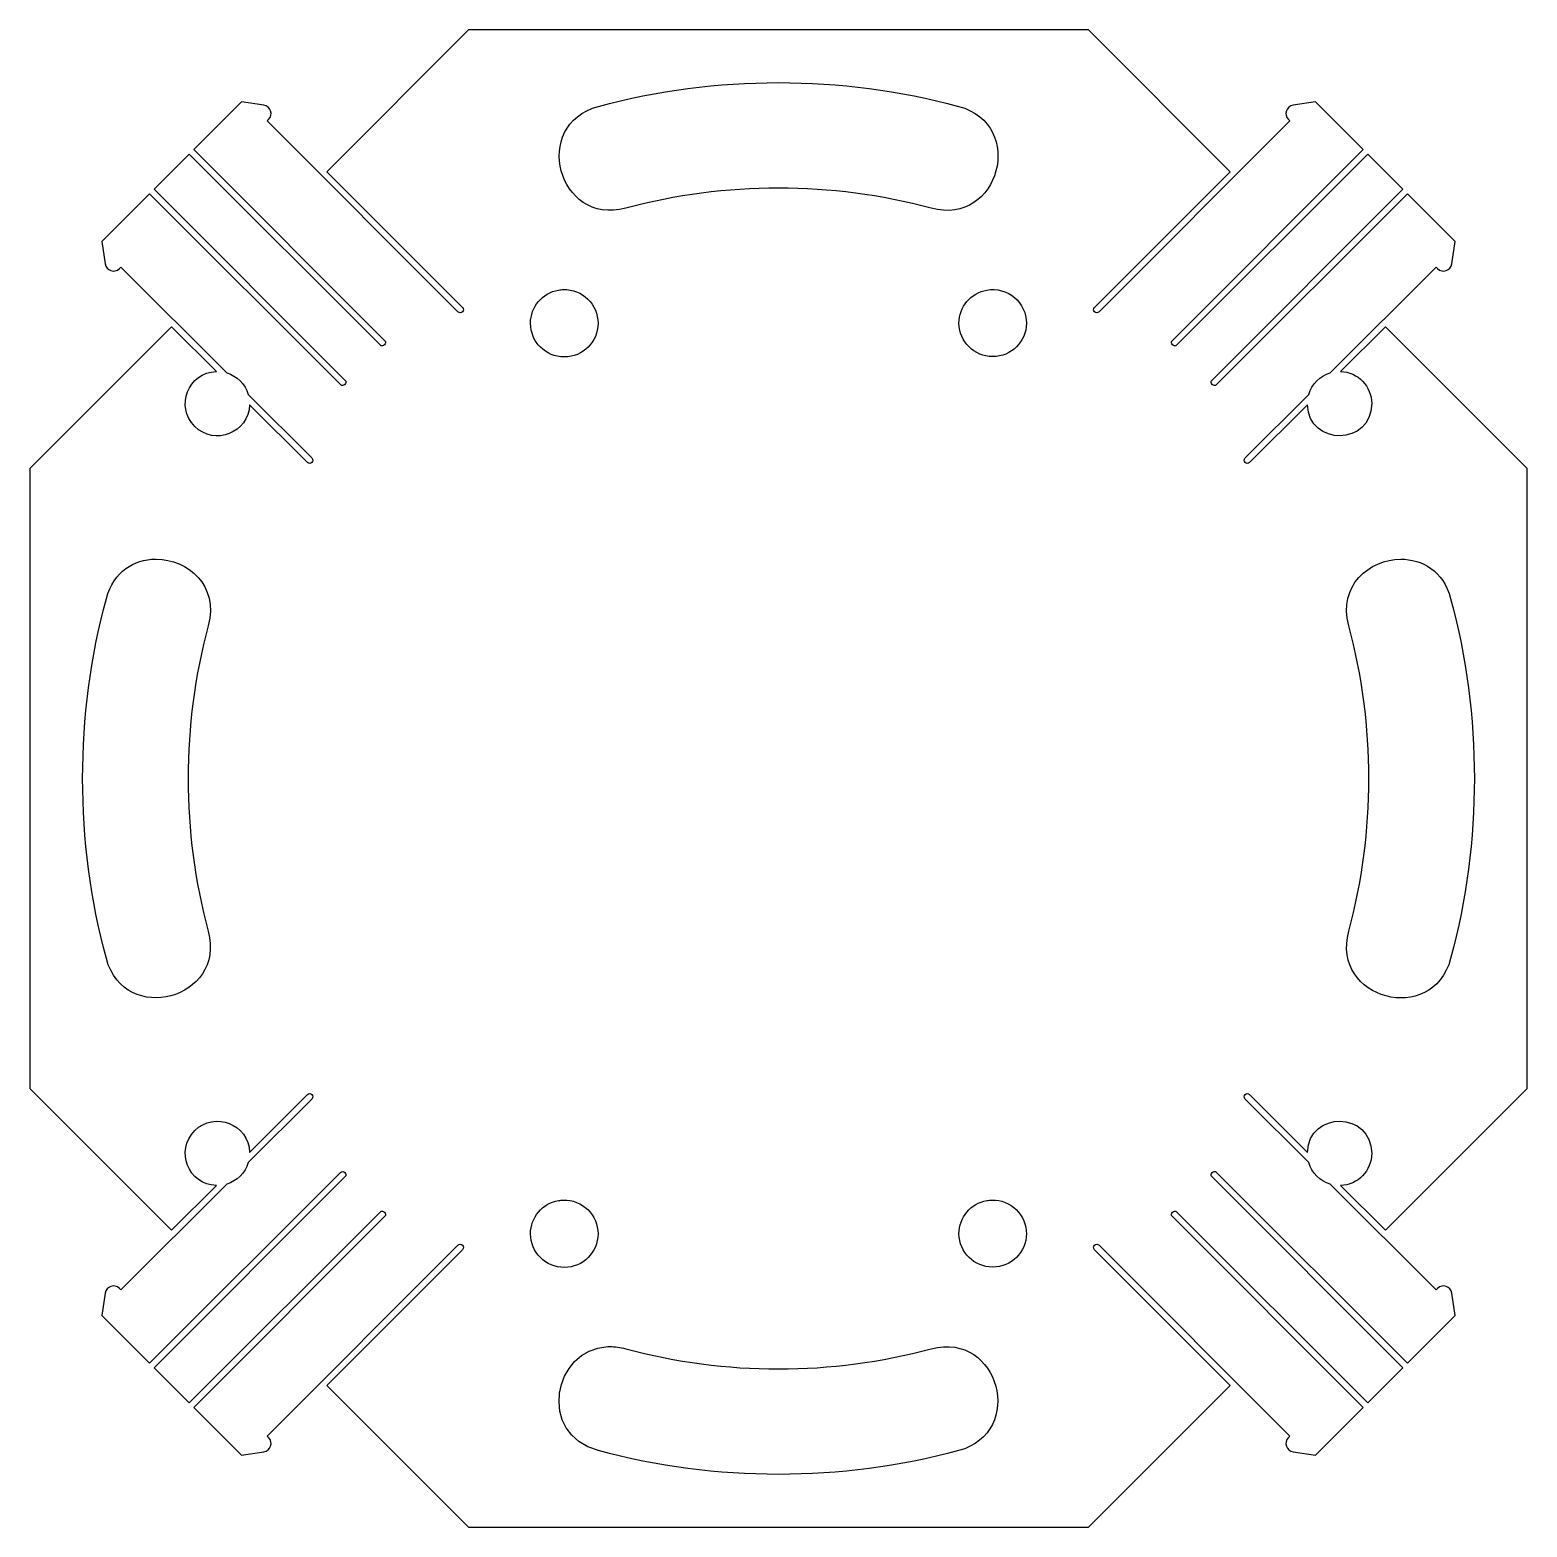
# Model space of a CAD drawing. Header units: millimetres. Extents: x 69.5 to 140.5, y 113 to 184.
import ezdxf

# ---------------------------------------------------------------- set-up
doc = ezdxf.new("R2010")
doc.units = ezdxf.units.MM
doc.layers.add('Layer_1', color=7, linetype='CONTINUOUS')

msp = doc.modelspace()

# ---------------------------------------------------------------- linework, layer by layer
at = {"layer": 'Layer_1', "color": 5}
for points in [[(90.295264, 183.99966), (83.574744, 177.27811), (90.009493, 170.84388)], [(119.99061, 170.84388), (126.42536, 177.27811), (119.70484, 183.99966), (90.295264, 183.99966), (90.295264, 183.99966)], [(80.59198, 180.43192), (79.529513, 180.58798), (77.266602, 178.32611), (86.317729, 169.27395)], [(123.68237, 169.27395), (132.7335, 178.32611), (130.47059, 180.58798), (129.40812, 180.43192)], [(89.797103, 170.632), (80.745976, 179.68313), (80.816772, 179.75393)], [(129.18281, 179.75393), (129.25361, 179.68313), (120.203, 170.632)], [(86.105339, 169.06207), (77.054728, 178.11165), (75.386613, 176.44457), (84.43774, 167.39344)], [(125.56236, 167.39344), (134.61297, 176.44457), (132.94537, 178.11165), (123.89425, 169.06207)], [(84.225867, 167.18157), (75.17474, 176.23321), (72.912345, 173.97082), (73.067375, 172.90732)], [(136.93273, 172.90732), (137.08776, 173.97082), (134.82536, 176.23321), (125.77424, 167.18157)], [(73.745886, 172.68252), (73.816683, 172.75384), (78.831364, 167.73761)], [(131.16822, 167.73761), (136.18342, 172.75384), (136.25422, 172.68252)], [(78.343538, 167.80117), (76.220671, 169.92559), (69.500151, 163.20507), (69.500151, 133.79394), (76.220671, 127.07342), (78.343538, 129.19784)], [(131.65605, 129.19784), (133.77943, 127.07342), (140.49995, 133.79394), (140.49995, 163.20507), (133.77943, 169.92559), (131.65605, 167.80168)], [(79.853524, 166.71596), (82.86781, 163.70219)], [(82.65542, 163.49032), (79.917086, 166.22865)], [(127.13229, 163.70219), (130.14658, 166.71596)], [(130.08302, 166.22865), (127.34468, 163.49032)], [(79.917086, 130.77035), (82.65542, 133.50869)], [(127.34468, 133.50869), (130.08302, 130.77035)], [(82.86781, 133.29681), (79.853524, 130.28304)], [(130.14658, 130.28304), (127.13229, 133.29681)], [(73.067375, 124.09169), (72.912345, 123.02819), (75.17474, 120.7658), (84.225867, 129.81744)], [(78.831364, 129.2614), (73.816683, 124.24517), (73.745886, 124.31648)], [(84.43774, 129.60557), (75.386613, 120.55392), (77.054728, 118.88736), (86.105339, 127.93797)], [(123.89425, 127.93797), (132.94537, 118.88736), (134.61297, 120.55444), (125.56236, 129.60557)], [(125.77424, 129.81744), (134.82536, 120.7658), (137.08776, 123.02819), (136.93273, 124.09169)], [(136.25422, 124.31648), (136.18342, 124.24517), (131.16822, 129.2614)], [(86.317729, 127.72506), (77.266602, 118.67548), (79.529513, 116.41102), (80.59198, 116.56709)], [(129.40812, 116.56709), (130.47059, 116.41102), (132.7335, 118.67548), (123.68237, 127.72506)], [(80.816772, 117.24508), (80.745976, 117.31588), (89.797103, 126.367)], [(90.009493, 126.15513), (83.574744, 119.7209), (90.295264, 113.00038), (119.70484, 113.00038), (126.42536, 119.7209), (119.99061, 126.15513)], [(120.203, 126.367), (129.25361, 117.31588), (129.18281, 117.24508)]]:
    msp.add_lwpolyline(points, dxfattribs=at)
for points in [[(104.99979, 181.49956)], [(94.803516, 171.68879)], [(114.88239, 171.66501)], [(75.446558, 158.90455)], [(134.50652, 158.90145)], [(94.803516, 128.50899)], [(115.12372, 128.50899)], [(96.999764, 121.558)]]:
    msp.add_lwpolyline(points, close=True, dxfattribs=at)
for points in [[(96.459229, 180.37508), (99.256878, 181.12471), (102.12815, 181.49956), (104.99979, 181.49956)], [(104.99979, 181.49956), (107.87147, 181.49956), (110.74325, 181.12471), (113.54087, 180.37508)], [(80.816772, 179.75393), (81.049445, 179.98608), (80.91757, 180.38452), (80.59198, 180.43192)], [(97.753206, 175.5454), (94.53792, 174.69035), (93.247184, 179.50792), (96.459229, 180.37508)], [(113.54087, 180.37508), (116.76773, 179.51646), (115.4707, 174.67555), (112.2469, 175.5454)], [(129.40812, 180.43192), (129.08253, 180.38451), (128.95013, 179.9861), (129.18281, 179.75393)], [(112.2469, 175.5454), (107.49935, 176.8175), (102.50075, 176.8175), (97.753206, 175.5454)], [(73.067375, 172.90732), (73.114966, 172.58192), (73.513243, 172.44995), (73.745886, 172.68252)], [(136.25422, 172.68252), (136.48687, 172.44997), (136.88513, 172.58192), (136.93273, 172.90732)], [(93.239787, 170.0894), (93.239847, 170.865914), (93.79745, 171.530285), (94.562187, 171.66501)], [(94.562187, 171.66501), (94.641913, 171.67903), (94.722587, 171.68698), (94.803516, 171.68879)], [(94.803516, 171.68879), (95.234061, 171.698639), (95.650397, 171.53451), (95.958398, 171.23351)], [(95.958398, 171.23351), (96.2664, 170.93251), (96.440056, 170.520057), (96.440108, 170.0894)], [(113.55999, 170.0894), (113.56005, 170.865914), (114.117653, 171.530285), (114.88239, 171.66501)], [(114.88239, 171.66501), (115.348074, 171.746992), (115.826172, 171.618795), (116.188366, 171.314825)], [(116.188366, 171.314825), (116.55056, 171.010854), (116.759753, 170.562245), (116.7598, 170.0894)], [(90.009493, 170.84388), (90.147976, 170.7028), (89.938504, 170.49356), (89.797103, 170.632)], [(120.203, 170.632), (120.06156, 170.49293), (119.8515, 170.70275), (119.99061, 170.84388)], [(94.839947, 168.490039), (93.956516, 168.490039), (93.240229, 169.205968), (93.239787, 170.0894)], [(96.440108, 170.0894), (96.439666, 169.205968), (95.723379, 168.490039), (94.839947, 168.490039)], [(115.159895, 168.506835), (114.283041, 168.506835), (113.569545, 169.212598), (113.55999, 170.0894)], [(116.7598, 170.0894), (116.750245, 169.212598), (116.036749, 168.506835), (115.159895, 168.506835)], [(86.317729, 169.27395), (86.457983, 169.13215), (86.246755, 168.92122), (86.105339, 169.06207)], [(123.89425, 169.06207), (123.75284, 168.91866), (123.53956, 169.13216), (123.68237, 169.27395)], [(77.314661, 165.19926), (76.370751, 166.14319), (77.009152, 167.75857), (78.343538, 167.80117)], [(78.831364, 167.73761), (79.322098, 167.59079), (79.706177, 167.20686), (79.853524, 166.71596)], [(130.14658, 166.71596), (130.29393, 167.20686), (130.67748, 167.59079), (131.16822, 167.73761)], [(131.65605, 167.80168), (132.47871, 167.77565), (133.13193, 167.1008), (133.13193, 166.27775)], [(84.43774, 167.39344), (84.582052, 167.25235), (84.367267, 167.03732), (84.225867, 167.18157)], [(125.77424, 167.18157), (125.63281, 167.04321), (125.42394, 167.25233), (125.56236, 167.39344)], [(79.917086, 166.22865), (79.873881, 164.89402), (78.25857, 164.25534), (77.314661, 165.19926)], [(133.13193, 166.27775), (133.1318, 164.27708), (130.14782, 164.22881), (130.08302, 166.22865)], [(82.86781, 163.70219), (83.008181, 163.56078), (82.796842, 163.34969), (82.65542, 163.49032)], [(127.34468, 163.49032), (127.20325, 163.35), (126.99223, 163.56073), (127.13229, 163.70219)], [(73.124219, 157.04058), (73.470214, 158.32875), (74.450305, 158.89505), (75.446558, 158.90455)], [(75.446558, 158.90455), (75.462371, 158.9047), (75.478281, 158.90468), (75.4941, 158.90455)], [(75.4941, 158.90455), (76.973797, 158.89248), (78.467621, 157.65911), (77.953898, 155.74661)], [(132.04569, 155.74661), (131.53259, 157.65681), (133.02692, 158.88895), (134.50652, 158.90145)], [(134.50652, 158.90145), (135.51887, 158.91001), (136.5243, 158.3476), (136.87537, 157.04058)], [(73.124219, 139.95842), (71.624965, 145.55375), (71.624965, 151.44533), (73.124219, 157.04058)], [(136.87537, 157.04058), (138.37457, 151.44531), (138.37457, 145.55375), (136.87537, 139.95842)], [(77.953898, 155.74661), (76.681801, 150.99905), (76.681801, 145.99996), (77.953898, 141.2524)], [(132.04569, 141.2524), (133.31779, 145.99996), (133.31779, 150.99905), (132.04569, 155.74661)], [(77.953898, 141.2524), (78.810452, 138.0362), (73.990473, 136.7449), (73.124219, 139.95842)], [(136.87537, 139.95842), (136.01622, 136.73256), (131.17681, 138.02909), (132.04569, 141.2524)], [(82.65542, 133.50869), (82.796845, 133.6494), (83.008181, 133.43835), (82.86781, 133.29681)], [(127.13229, 133.29681), (126.99223, 133.43832), (127.20326, 133.64909), (127.34468, 133.50869)], [(130.08302, 130.77035), (130.14783, 132.7703), (133.1318, 132.72186), (133.13193, 130.72126)], [(77.314661, 131.79975), (78.258579, 132.74368), (79.873896, 132.10515), (79.917086, 130.77035)], [(78.343538, 129.19784), (77.009146, 129.24053), (76.370742, 130.85583), (77.314661, 131.79975)], [(133.13193, 130.72126), (133.13192, 129.89823), (132.4787, 129.22394), (131.65605, 129.19784)], [(79.853524, 130.28304), (79.706177, 129.79222), (79.322097, 129.4083), (78.831364, 129.2614)], [(84.225867, 129.81744), (84.367295, 129.95781), (84.578103, 129.74677), (84.43774, 129.60557)], [(125.56236, 129.60557), (125.41956, 129.74678), (125.63282, 129.96025), (125.77424, 129.81744)], [(131.16822, 129.2614), (130.67748, 129.4083), (130.29393, 129.79222), (130.14658, 130.28304)], [(94.803516, 128.50899), (95.234059, 128.518839), (95.650394, 128.354712), (95.958395, 128.053714)], [(115.12372, 128.50899), (115.554175, 128.518699), (115.970377, 128.35451), (116.278266, 128.053527)], [(86.105339, 127.93797), (86.246755, 128.07982), (86.460226, 127.86693), (86.317729, 127.72506)], [(93.239787, 126.90961), (93.239847, 127.686124), (93.79745, 128.350495), (94.562187, 128.48522)], [(94.562187, 128.48522), (94.641913, 128.499237), (94.722588, 128.507183), (94.803516, 128.50899)], [(95.958395, 128.053714), (96.266396, 127.752716), (96.440054, 127.340266), (96.440108, 126.90961)], [(113.55999, 126.90961), (113.56005, 127.686124), (114.117653, 128.350495), (114.88239, 128.48522)], [(114.88239, 128.48522), (114.962116, 128.499237), (115.042791, 128.507183), (115.12372, 128.50899)], [(116.278266, 128.053527), (116.586155, 127.752545), (116.759743, 127.340175), (116.7598, 126.90961)], [(123.68237, 127.72506), (123.54226, 127.86689), (123.75283, 128.07742), (123.89425, 127.93797)], [(89.797103, 126.367), (89.938511, 126.50632), (90.148776, 126.29633), (90.009493, 126.15513)], [(94.839947, 125.310249), (93.956516, 125.310249), (93.240229, 126.026178), (93.239787, 126.90961)], [(96.440108, 126.90961), (96.439666, 126.026178), (95.723379, 125.310249), (94.839947, 125.310249)], [(115.159895, 125.327045), (114.283041, 125.327045), (113.569545, 126.032808), (113.55999, 126.90961)], [(116.7598, 126.90961), (116.750245, 126.032808), (116.036749, 125.327045), (115.159895, 125.327045)], [(119.99061, 126.15513), (119.85041, 126.29631), (120.06159, 126.50723), (120.203, 126.367)], [(73.745886, 124.31648), (73.513245, 124.54912), (73.114965, 124.41718), (73.067375, 124.09169)], [(136.93273, 124.09169), (136.88514, 124.41718), (136.48689, 124.54913), (136.25422, 124.31648)], [(112.2469, 121.45361), (115.46247, 122.30924), (116.75351, 117.49076), (113.54087, 116.62393)], [(96.459229, 116.62393), (93.534369, 117.40175), (94.325198, 121.45136), (96.898995, 121.55593)], [(96.898995, 121.55593), (96.932277, 121.55728), (96.96588, 121.55798), (96.999764, 121.558)], [(96.999764, 121.558), (97.23695, 121.55809), (97.488728, 121.52501), (97.753206, 121.45361)], [(97.753206, 121.45361), (102.50076, 120.18151), (107.49935, 120.18151), (112.2469, 121.45361)], [(80.59198, 116.56709), (80.917548, 116.61461), (81.049419, 117.01299), (80.816772, 117.24508)], [(129.18281, 117.24508), (128.95016, 117.01301), (129.08255, 116.61459), (129.40812, 116.56709)], [(113.54087, 116.62393), (107.94561, 115.12467), (102.05449, 115.12467), (96.459229, 116.62393)]]:
    msp.add_open_spline(points, degree=3, dxfattribs=at)

doc.saveas('drawing.dxf')
